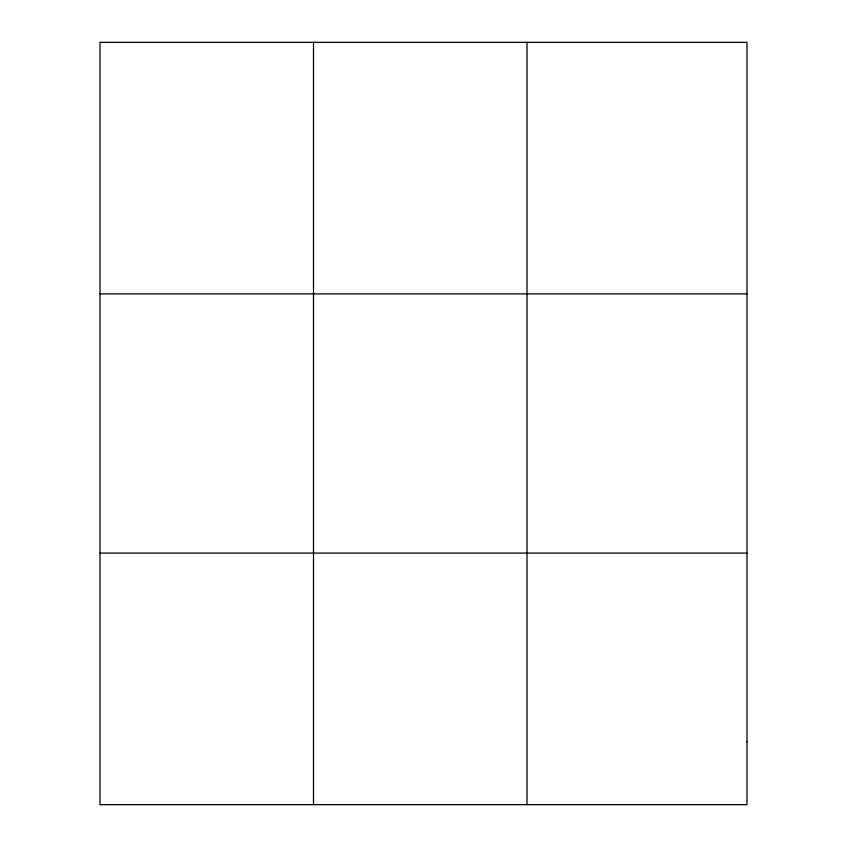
<?xml version="1.0" encoding="UTF-8"?>
<svg xmlns="http://www.w3.org/2000/svg" width="847" height="847" viewBox="0 0 847 847"><rect width="100%" height="100%" fill="white"/><g stroke="black" fill="none" stroke-linecap="round" stroke-linejoin="round"><path stroke-width="1.27" d="M313.506 42.35L313.506 804.65M527.014 42.35L527.014 804.65M100.01 293.909L746.99 293.909M100.01 553.091L746.99 553.091M746.99 741.76L746.99 804.65L100.01 804.65L100.01 42.35L746.99 42.35L746.99 741.76"/></g></svg>
